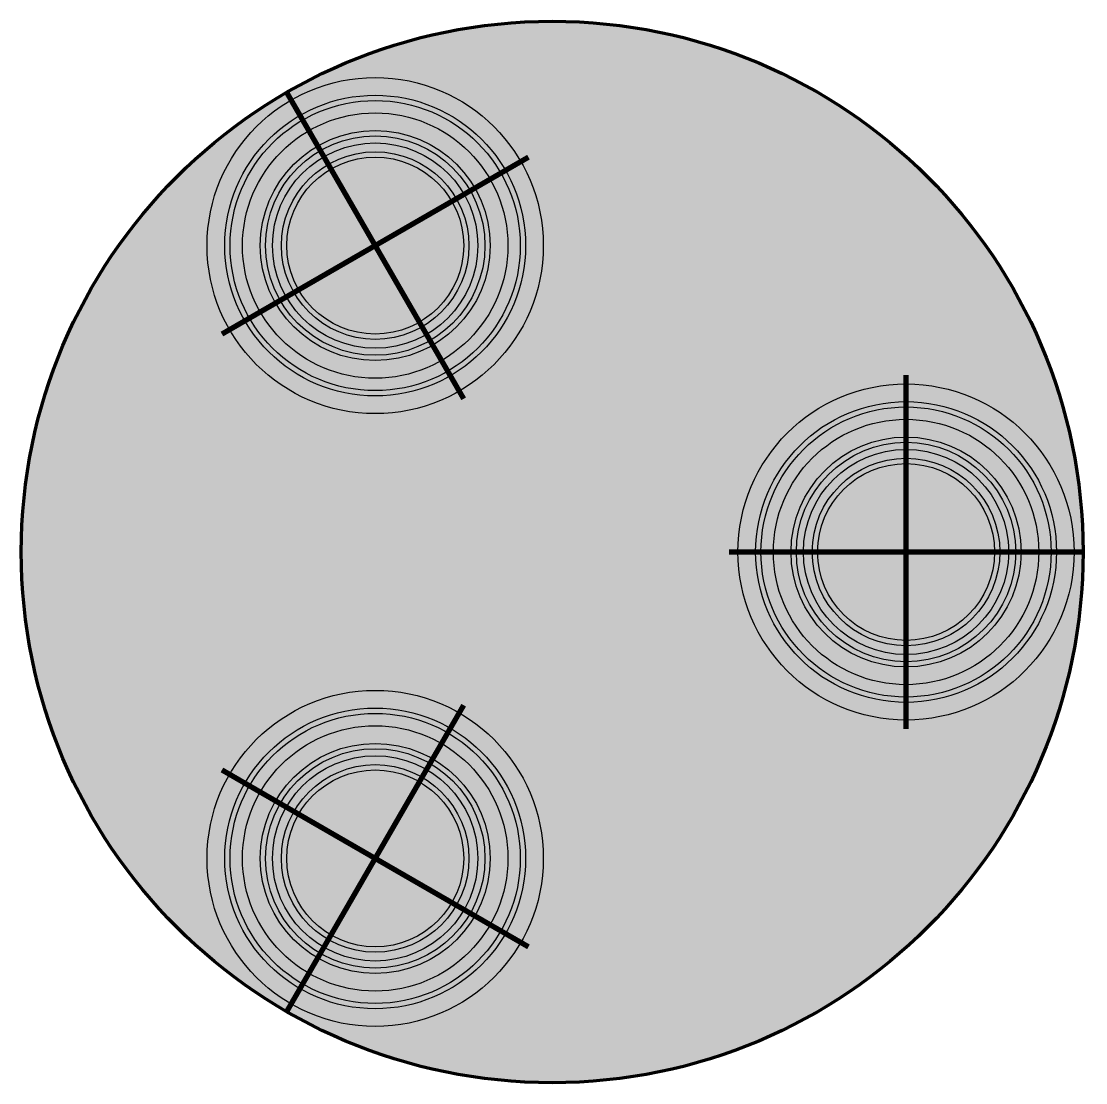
# Model space of a CAD drawing. Header units: millimetres. Extents: x 1408 to 8712, y 657 to 4836.
# Drawn here: x 2594.6 to 2895.3, y 656.7 to 956.7 of the extents above; entities that cross this region are included whole.
import ezdxf

# ---------------------------------------------------------------- set-up
doc = ezdxf.new("R2010")
doc.units = ezdxf.units.MM

msp = doc.modelspace()

# ---------------------------------------------------------------- hatches: boundary and pattern name
at = {"lineweight": 140, "true_color": 0xffffff}
h = msp.add_hatch(color=7, dxfattribs=at)
h.dxf.hatch_style = 1
h.paths.add_polyline_path([(2594.58, 806.71, 1), (2894.58, 806.71, 1)])
at = {"true_color": 0x000000}
h = msp.add_hatch(color=18, dxfattribs=at)
h.dxf.hatch_style = 1
h.paths.add_polyline_path([(2735.72, 917.06), (2734.42, 916.31, -0.03929), (2737.53, 909.8), (2738.93, 910.33, 0.03929)])
h.paths.add_polyline_path([(2728.17, 926.9), (2727.11, 925.84, -0.03929), (2731.8, 920.35), (2733.01, 921.23, 0.03929)])
h.paths.add_polyline_path([(2718.33, 934.45), (2717.58, 933.15, -0.03929), (2723.53, 929.06), (2724.48, 930.23, 0.03929)])
h.paths.add_polyline_path([(2706.88, 939.19), (2706.49, 937.74, -0.03929), (2713.29, 935.34), (2713.9, 936.71, 0.03929)])
h.paths.add_polyline_path([(2694.58, 940.81), (2694.58, 939.31, -0.03929), (2701.78, 938.75), (2702.01, 940.23, 0.03929)])
h.paths.add_polyline_path([(2689.62, 940.55, 0.03929), (2682.29, 939.19), (2682.68, 937.74, -0.03929), (2689.78, 939.06)])
h.paths.add_polyline_path([(2677.56, 937.66, 0.03929), (2670.83, 934.45), (2671.58, 933.15, -0.03929), (2678.1, 936.26)])
h.paths.add_polyline_path([(2666.66, 931.74, 0.03929), (2661, 926.9), (2662.06, 925.84, -0.03929), (2667.55, 930.53)])
h.paths.add_polyline_path([(2658.84, 922.26), (2657.67, 923.2, 0.03929), (2653.45, 917.06), (2654.75, 916.31, -0.03929)])
h.paths.add_polyline_path([(2652.56, 912.02), (2651.19, 912.63, 0.03929), (2648.7, 905.61), (2650.15, 905.22, -0.03929)])
h.paths.add_polyline_path([(2649.15, 900.51), (2647.67, 900.74, 0.03929), (2647.08, 893.31), (2648.58, 893.31, -0.03929)])
h.paths.add_polyline_path([(2648.84, 888.5), (2647.34, 888.35, 0.03929), (2648.7, 881.02), (2650.15, 881.41, -0.03929)])
h.paths.add_polyline_path([(2651.64, 876.83), (2650.24, 876.29, 0.03929), (2653.45, 869.56), (2654.75, 870.31, -0.03929)])
h.paths.add_polyline_path([(2657.37, 866.27), (2656.16, 865.39, 0.03929), (2661, 859.72), (2662.06, 860.79, -0.03929)])
h.paths.add_polyline_path([(2665.64, 857.56), (2664.69, 856.4, 0.03929), (2670.83, 852.18), (2671.58, 853.48, -0.03929)])
h.paths.add_polyline_path([(2675.87, 851.29), (2675.26, 849.92, 0.03929), (2682.29, 847.43), (2682.68, 848.88, -0.03929)])
h.paths.add_polyline_path([(2687.39, 847.88), (2687.15, 846.4, 0.03929), (2694.58, 845.81), (2694.58, 847.31, -0.03929)])
h.paths.add_polyline_path([(2699.39, 847.56), (2699.55, 846.07, 0.03929), (2706.88, 847.43), (2706.49, 848.88, -0.03929)])
h.paths.add_polyline_path([(2717.58, 853.48, -0.03929), (2711.07, 850.37), (2711.61, 848.97, 0.03929), (2718.33, 852.18)])
h.paths.add_polyline_path([(2728.17, 859.72), (2727.11, 860.79, -0.03929), (2721.62, 856.1), (2722.5, 854.88, 0.03929)])
h.paths.add_polyline_path([(2735.72, 869.56), (2734.42, 870.31, -0.03929), (2730.33, 864.36), (2731.5, 863.42, 0.03929)])
h.paths.add_polyline_path([(2740.47, 881.02), (2739.02, 881.41, -0.03929), (2736.61, 874.6), (2737.98, 873.99, 0.03929)])
h.paths.add_polyline_path([(2742.08, 893.31), (2740.58, 893.31, -0.03929), (2740.02, 886.12), (2741.5, 885.88, 0.03929)])
h.paths.add_polyline_path([(2740.47, 905.61), (2739.02, 905.22, -0.03929), (2740.33, 898.12), (2741.82, 898.28, 0.03929)])
h.paths.add_polyline_path([(2730.81, 903.02), (2729.36, 902.63, -0.03929), (2730.39, 897.08), (2731.88, 897.23, 0.03929)])
h.paths.add_polyline_path([(2732.08, 893.31), (2730.58, 893.31, -0.03929), (2730.14, 887.68), (2731.62, 887.45, 0.03929)])
h.paths.add_polyline_path([(2730.81, 883.61), (2729.36, 883.99, -0.03929), (2727.47, 878.67), (2728.84, 878.06, 0.03929)])
h.paths.add_polyline_path([(2727.06, 874.56), (2725.76, 875.31, -0.03929), (2722.56, 870.66), (2723.73, 869.71, 0.03929)])
h.paths.add_polyline_path([(2721.1, 866.8), (2720.04, 867.86, -0.03929), (2715.74, 864.19), (2716.63, 862.97, 0.03929)])
h.paths.add_polyline_path([(2712.58, 862.14, -0.03929), (2707.49, 859.7), (2708.02, 858.3, 0.03929), (2713.33, 860.84)])
h.paths.add_polyline_path([(2703.9, 858.54, -0.03929), (2698.35, 857.51), (2698.5, 856.02, 0.03929), (2704.29, 857.09)])
h.paths.add_polyline_path([(2688.95, 857.76), (2688.72, 856.27, 0.03929), (2694.58, 855.81), (2694.58, 857.31, -0.03929)])
h.paths.add_polyline_path([(2679.94, 860.42), (2679.33, 859.05, 0.03929), (2684.88, 857.09), (2685.27, 858.54, -0.03929)])
h.paths.add_polyline_path([(2671.93, 865.33), (2670.98, 864.17, 0.03929), (2675.83, 860.84), (2676.58, 862.14, -0.03929)])
h.paths.add_polyline_path([(2665.46, 872.15), (2664.25, 871.27, 0.03929), (2668.07, 866.8), (2669.13, 867.86, -0.03929)])
h.paths.add_polyline_path([(2660.98, 880.41), (2659.58, 879.87, 0.03929), (2662.11, 874.56), (2663.41, 875.31, -0.03929)])
h.paths.add_polyline_path([(2658.78, 889.55), (2657.29, 889.39, 0.03929), (2658.36, 883.61), (2659.81, 883.99, -0.03929)])
h.paths.add_polyline_path([(2659.03, 898.94), (2657.55, 899.18, 0.03929), (2657.08, 893.31), (2658.58, 893.31, -0.03929)])
h.paths.add_polyline_path([(2661.7, 907.95), (2660.33, 908.56, 0.03929), (2658.36, 903.02), (2659.81, 902.63, -0.03929)])
h.paths.add_polyline_path([(2666.61, 915.97), (2665.44, 916.91, 0.03929), (2662.11, 912.06), (2663.41, 911.31, -0.03929)])
h.paths.add_polyline_path([(2672.54, 923.65, 0.03929), (2668.07, 919.83), (2669.13, 918.77, -0.03929), (2673.42, 922.44)])
h.paths.add_polyline_path([(2681.15, 928.32, 0.03929), (2675.83, 925.79), (2676.58, 924.49, -0.03929), (2681.68, 926.92)])
h.paths.add_polyline_path([(2684.88, 929.53), (2685.27, 928.09, -0.03929), (2690.82, 929.11), (2690.66, 930.61, 0.03929)])
h.paths.add_polyline_path([(2694.58, 930.81), (2694.58, 929.31, -0.03929), (2700.22, 928.87), (2700.45, 930.35, 0.03929)])
h.paths.add_polyline_path([(2704.29, 929.53), (2703.9, 928.09, -0.03929), (2709.23, 926.2), (2709.84, 927.57, 0.03929)])
h.paths.add_polyline_path([(2713.33, 925.79), (2712.58, 924.49, -0.03929), (2717.24, 921.29), (2718.18, 922.46, 0.03929)])
h.paths.add_polyline_path([(2721.1, 919.83), (2720.04, 918.77, -0.03929), (2723.71, 914.47), (2724.92, 915.35, 0.03929)])
h.paths.add_polyline_path([(2727.06, 912.06), (2725.76, 911.31, -0.03929), (2728.19, 906.21), (2729.59, 906.75, 0.03929)])
h.paths.add_polyline_path([(2719.7, 907.81), (2718.4, 907.06, -0.03929), (2720.26, 903.17), (2721.66, 903.7, 0.03929)])
h.paths.add_polyline_path([(2715.09, 913.82), (2714.03, 912.76, -0.03929), (2716.83, 909.48), (2718.05, 910.36, 0.03929)])
h.paths.add_polyline_path([(2709.08, 918.43), (2708.33, 917.13, -0.03929), (2711.89, 914.68), (2712.83, 915.85, 0.03929)])
h.paths.add_polyline_path([(2702.09, 921.32), (2701.7, 919.88, -0.03929), (2705.77, 918.43), (2706.38, 919.81, 0.03929)])
h.paths.add_polyline_path([(2699.12, 921.96, 0.03929), (2694.58, 922.31), (2694.58, 920.81, -0.03929), (2698.89, 920.47)])
h.paths.add_polyline_path([(2691.55, 922.15, 0.03929), (2687.08, 921.32), (2687.47, 919.88, -0.03929), (2691.71, 920.66)])
h.paths.add_polyline_path([(2684.19, 920.39, 0.03929), (2680.08, 918.43), (2680.83, 917.13, -0.03929), (2684.73, 918.99)])
h.paths.add_polyline_path([(2677.54, 916.77, 0.03929), (2674.08, 913.82), (2675.14, 912.76, -0.03929), (2678.42, 915.56)])
h.paths.add_polyline_path([(2673.21, 910.62), (2672.05, 911.56, 0.03929), (2669.47, 907.81), (2670.77, 907.06, -0.03929)])
h.paths.add_polyline_path([(2669.46, 904.5), (2668.09, 905.11, 0.03929), (2666.57, 900.82), (2668.02, 900.43, -0.03929)])
h.paths.add_polyline_path([(2667.42, 897.61), (2665.94, 897.85, 0.03929), (2665.58, 893.31), (2667.08, 893.31, -0.03929)])
h.paths.add_polyline_path([(2667.23, 890.44), (2665.74, 890.28, 0.03929), (2666.57, 885.81), (2668.02, 886.19, -0.03929)])
h.paths.add_polyline_path([(2668.91, 883.46), (2667.51, 882.92, 0.03929), (2669.47, 878.81), (2670.77, 879.56, -0.03929)])
h.paths.add_polyline_path([(2672.34, 877.15), (2671.12, 876.27, 0.03929), (2674.08, 872.81), (2675.14, 873.87, -0.03929)])
h.paths.add_polyline_path([(2677.28, 871.94), (2676.33, 870.77, 0.03929), (2680.08, 868.2), (2680.83, 869.5, -0.03929)])
h.paths.add_polyline_path([(2683.4, 868.19), (2682.79, 866.82, 0.03929), (2687.08, 865.3), (2687.47, 866.75, -0.03929)])
h.paths.add_polyline_path([(2690.28, 866.15), (2690.05, 864.67, 0.03929), (2694.58, 864.31), (2694.58, 865.81, -0.03929)])
h.paths.add_polyline_path([(2697.46, 865.96), (2697.62, 864.47, 0.03929), (2702.09, 865.3), (2701.7, 866.75, -0.03929)])
h.paths.add_polyline_path([(2708.33, 869.5, -0.03929), (2704.44, 867.64), (2704.98, 866.24, 0.03929), (2709.08, 868.2)])
h.paths.add_polyline_path([(2714.03, 873.87, -0.03929), (2710.75, 871.06), (2711.63, 869.85, 0.03929), (2715.09, 872.81)])
h.paths.add_polyline_path([(2719.7, 878.81), (2718.4, 879.56, -0.03929), (2715.96, 876.01), (2717.12, 875.06, 0.03929)])
h.paths.add_polyline_path([(2722.6, 885.81), (2721.15, 886.19, -0.03929), (2719.71, 882.13), (2721.08, 881.52, 0.03929)])
h.paths.add_polyline_path([(2723.58, 893.31), (2722.08, 893.31, -0.03929), (2721.75, 889.01), (2723.23, 888.78, 0.03929)])
h.paths.add_polyline_path([(2722.6, 900.82), (2721.15, 900.43, -0.03929), (2721.93, 896.19), (2723.43, 896.34, 0.03929)])
at = {"lineweight": 140, "true_color": 0x000000}
h = msp.add_hatch(color=18, dxfattribs=at)
h.dxf.hatch_style = 1
h.paths.add_polyline_path([(2652.08, 893.31, 1), (2737.08, 893.31, 1)])
h.paths.add_polyline_path([(2735.58, 893.31, -1), (2653.58, 893.31, -1)], flags=16)
h.paths.add_polyline_path([(2732.08, 893.31, -1), (2657.08, 893.31, -1)], flags=0)
h.paths.add_polyline_path([(2727.08, 893.31, -1), (2662.08, 893.31, -1)], flags=0)
h.paths.add_polyline_path([(2725.58, 893.31, -1), (2663.58, 893.31, -1)], flags=0)
h.paths.add_polyline_path([(2723.58, 893.31, -1), (2665.58, 893.31, -1)], flags=0)
h.paths.add_polyline_path([(2721.08, 893.31, -1), (2668.08, 893.31, -1)], flags=0)
h.paths.add_polyline_path([(2719.58, 893.31, -1), (2669.58, 893.31, -1)], flags=0)
h = msp.add_hatch(color=18, dxfattribs=at)
h.dxf.hatch_style = 1
h.paths.add_polyline_path([(2727.08, 893.31, 1), (2662.08, 893.31, 1)])
h.paths.add_polyline_path([(2725.58, 893.31, 1), (2663.58, 893.31, 1)], flags=16)
h.paths.add_polyline_path([(2665.58, 893.31, -1), (2723.58, 893.31, -1)], flags=0)
h.paths.add_polyline_path([(2668.08, 893.31, -1), (2721.08, 893.31, -1)], flags=0)
h.paths.add_polyline_path([(2669.58, 893.31, -1), (2719.58, 893.31, -1)], flags=0)
h = msp.add_hatch(color=18, dxfattribs=at)
h.dxf.hatch_style = 1
h.paths.add_polyline_path([(2721.08, 893.31, 1), (2668.08, 893.31, 1)])
h.paths.add_polyline_path([(2669.58, 893.31, -1), (2719.58, 893.31, -1)], flags=16)
at = {"true_color": 0x000000}
h = msp.add_hatch(color=18, dxfattribs=at)
h.dxf.hatch_style = 1
h.paths.add_polyline_path([(2892.08, 806.71), (2890.58, 806.71, -0.03929), (2890.02, 799.51), (2891.5, 799.28, 0.03929)])
h.paths.add_polyline_path([(2890.47, 819), (2889.02, 818.62, -0.03929), (2890.33, 811.52), (2891.82, 811.67, 0.03929)])
h.paths.add_polyline_path([(2885.72, 830.46), (2884.42, 829.71, -0.03929), (2887.53, 823.19), (2888.93, 823.73, 0.03929)])
h.paths.add_polyline_path([(2878.17, 840.3), (2877.11, 839.24, -0.03929), (2881.8, 833.75), (2883.01, 834.63, 0.03929)])
h.paths.add_polyline_path([(2868.33, 847.85), (2867.58, 846.55, -0.03929), (2873.53, 842.46), (2874.48, 843.62, 0.03929)])
h.paths.add_polyline_path([(2863.9, 850.1, 0.03929), (2856.88, 852.59), (2856.49, 851.14, -0.03929), (2863.29, 848.73)])
h.paths.add_polyline_path([(2852.01, 853.62, 0.03929), (2844.58, 854.21), (2844.58, 852.71, -0.03929), (2851.78, 852.14)])
h.paths.add_polyline_path([(2839.62, 853.95, 0.03929), (2832.29, 852.59), (2832.68, 851.14, -0.03929), (2839.78, 852.46)])
h.paths.add_polyline_path([(2828.1, 849.65), (2827.56, 851.05, 0.03929), (2820.83, 847.85), (2821.58, 846.55, -0.03929)])
h.paths.add_polyline_path([(2817.55, 843.92), (2816.66, 845.14, 0.03929), (2811, 840.3), (2812.06, 839.24, -0.03929)])
h.paths.add_polyline_path([(2808.84, 835.66), (2807.67, 836.6, 0.03929), (2803.45, 830.46), (2804.75, 829.71, -0.03929)])
h.paths.add_polyline_path([(2802.56, 825.42), (2801.19, 826.03, 0.03929), (2798.7, 819), (2800.15, 818.62, -0.03929)])
h.paths.add_polyline_path([(2799.15, 813.91), (2797.67, 814.14, 0.03929), (2797.08, 806.71), (2798.58, 806.71, -0.03929)])
h.paths.add_polyline_path([(2798.84, 801.9), (2797.34, 801.74, 0.03929), (2798.7, 794.42), (2800.15, 794.8, -0.03929)])
h.paths.add_polyline_path([(2801.64, 790.22), (2800.24, 789.69, 0.03929), (2803.45, 782.96), (2804.75, 783.71, -0.03929)])
h.paths.add_polyline_path([(2807.37, 779.67), (2806.16, 778.79, 0.03929), (2811, 773.12), (2812.06, 774.18, -0.03929)])
h.paths.add_polyline_path([(2815.64, 770.96), (2814.69, 769.8, 0.03929), (2820.83, 765.57), (2821.58, 766.87, -0.03929)])
h.paths.add_polyline_path([(2825.87, 764.69), (2825.26, 763.32, 0.03929), (2832.29, 760.83), (2832.68, 762.28, -0.03929)])
h.paths.add_polyline_path([(2844.58, 760.71, -0.03929), (2837.39, 761.28), (2837.15, 759.79, 0.03929), (2844.58, 759.21)])
h.paths.add_polyline_path([(2856.88, 760.83), (2856.49, 762.28, -0.03929), (2849.39, 760.96), (2849.55, 759.47, 0.03929)])
h.paths.add_polyline_path([(2868.33, 765.57), (2867.58, 766.87, -0.03929), (2861.07, 763.76), (2861.61, 762.36, 0.03929)])
h.paths.add_polyline_path([(2878.17, 773.12), (2877.11, 774.18, -0.03929), (2871.62, 769.49), (2872.5, 768.28, 0.03929)])
h.paths.add_polyline_path([(2885.72, 782.96), (2884.42, 783.71, -0.03929), (2880.33, 777.76), (2881.5, 776.82, 0.03929)])
h.paths.add_polyline_path([(2890.47, 794.42), (2889.02, 794.8, -0.03929), (2886.61, 788), (2887.98, 787.39, 0.03929)])
h.paths.add_polyline_path([(2880.81, 797), (2879.36, 797.39, -0.03929), (2877.47, 792.07), (2878.84, 791.46, 0.03929)])
h.paths.add_polyline_path([(2877.06, 787.96), (2875.76, 788.71, -0.03929), (2872.56, 784.05), (2873.73, 783.11, 0.03929)])
h.paths.add_polyline_path([(2871.1, 780.19), (2870.04, 781.25, -0.03929), (2865.74, 777.59), (2866.63, 776.37, 0.03929)])
h.paths.add_polyline_path([(2863.33, 774.23), (2862.58, 775.53, -0.03929), (2857.49, 773.1), (2858.02, 771.7, 0.03929)])
h.paths.add_polyline_path([(2854.29, 770.49), (2853.9, 771.94, -0.03929), (2848.35, 770.91), (2848.5, 769.42, 0.03929)])
h.paths.add_polyline_path([(2844.58, 770.71, -0.03929), (2838.95, 771.15), (2838.72, 769.67, 0.03929), (2844.58, 769.21)])
h.paths.add_polyline_path([(2835.27, 771.94, -0.03929), (2829.94, 773.82), (2829.33, 772.45, 0.03929), (2834.88, 770.49)])
h.paths.add_polyline_path([(2821.93, 778.73), (2820.98, 777.57, 0.03929), (2825.83, 774.23), (2826.58, 775.53, -0.03929)])
h.paths.add_polyline_path([(2815.46, 785.55), (2814.25, 784.67, 0.03929), (2818.07, 780.19), (2819.13, 781.25, -0.03929)])
h.paths.add_polyline_path([(2810.98, 793.81), (2809.58, 793.27, 0.03929), (2812.11, 787.96), (2813.41, 788.71, -0.03929)])
h.paths.add_polyline_path([(2808.78, 802.95), (2807.29, 802.79, 0.03929), (2808.36, 797), (2809.81, 797.39, -0.03929)])
h.paths.add_polyline_path([(2809.03, 812.34), (2807.55, 812.58, 0.03929), (2807.08, 806.71), (2808.58, 806.71, -0.03929)])
h.paths.add_polyline_path([(2811.7, 821.35), (2810.33, 821.96, 0.03929), (2808.36, 816.42), (2809.81, 816.03, -0.03929)])
h.paths.add_polyline_path([(2816.61, 829.37), (2815.44, 830.31, 0.03929), (2812.11, 825.46), (2813.41, 824.71, -0.03929)])
h.paths.add_polyline_path([(2823.42, 835.83), (2822.54, 837.05, 0.03929), (2818.07, 833.23), (2819.13, 832.17, -0.03929)])
h.paths.add_polyline_path([(2831.68, 840.32), (2831.15, 841.72, 0.03929), (2825.83, 839.19), (2826.58, 837.89, -0.03929)])
h.paths.add_polyline_path([(2840.66, 844, 0.03929), (2834.88, 842.93), (2835.27, 841.48, -0.03929), (2840.82, 842.51)])
h.paths.add_polyline_path([(2850.45, 843.75, 0.03929), (2844.58, 844.21), (2844.58, 842.71, -0.03929), (2850.22, 842.27)])
h.paths.add_polyline_path([(2854.29, 842.93), (2853.9, 841.48, -0.03929), (2859.23, 839.6), (2859.84, 840.97, 0.03929)])
h.paths.add_polyline_path([(2863.33, 839.19), (2862.58, 837.89, -0.03929), (2867.24, 834.69), (2868.18, 835.85, 0.03929)])
h.paths.add_polyline_path([(2871.1, 833.23), (2870.04, 832.17, -0.03929), (2873.71, 827.87), (2874.92, 828.75, 0.03929)])
h.paths.add_polyline_path([(2877.06, 825.46), (2875.76, 824.71, -0.03929), (2878.19, 819.61), (2879.59, 820.15, 0.03929)])
h.paths.add_polyline_path([(2880.81, 816.42), (2879.36, 816.03, -0.03929), (2880.39, 810.47), (2881.88, 810.63, 0.03929)])
h.paths.add_polyline_path([(2882.08, 806.71), (2880.58, 806.71, -0.03929), (2880.14, 801.08), (2881.62, 800.84, 0.03929)])
h.paths.add_polyline_path([(2873.58, 806.71), (2872.08, 806.71, -0.03929), (2871.75, 802.41), (2873.23, 802.17, 0.03929)])
h.paths.add_polyline_path([(2872.6, 814.22), (2871.15, 813.83, -0.03929), (2871.93, 809.58), (2873.43, 809.74, 0.03929)])
h.paths.add_polyline_path([(2869.7, 821.21), (2868.4, 820.46, -0.03929), (2870.26, 816.56), (2871.66, 817.1, 0.03929)])
h.paths.add_polyline_path([(2865.09, 827.22), (2864.03, 826.16, -0.03929), (2866.83, 822.87), (2868.05, 823.76, 0.03929)])
h.paths.add_polyline_path([(2862.83, 829.25, 0.03929), (2859.08, 831.82), (2858.33, 830.53, -0.03929), (2861.89, 828.08)])
h.paths.add_polyline_path([(2856.38, 833.2, 0.03929), (2852.09, 834.72), (2851.7, 833.27, -0.03929), (2855.77, 831.83)])
h.paths.add_polyline_path([(2849.12, 835.35, 0.03929), (2844.58, 835.71), (2844.58, 834.21, -0.03929), (2848.89, 833.87)])
h.paths.add_polyline_path([(2841.55, 835.55, 0.03929), (2837.08, 834.72), (2837.47, 833.27, -0.03929), (2841.71, 834.06)])
h.paths.add_polyline_path([(2834.73, 832.38), (2834.19, 833.78, 0.03929), (2830.08, 831.82), (2830.83, 830.53, -0.03929)])
h.paths.add_polyline_path([(2828.42, 828.96), (2827.54, 830.17, 0.03929), (2824.08, 827.22), (2825.14, 826.16, -0.03929)])
h.paths.add_polyline_path([(2823.21, 824.02), (2822.05, 824.96, 0.03929), (2819.47, 821.21), (2820.77, 820.46, -0.03929)])
h.paths.add_polyline_path([(2819.46, 817.89), (2818.09, 818.51, 0.03929), (2816.57, 814.22), (2818.02, 813.83, -0.03929)])
h.paths.add_polyline_path([(2817.42, 811.01), (2815.94, 811.25, 0.03929), (2815.58, 806.71), (2817.08, 806.71, -0.03929)])
h.paths.add_polyline_path([(2817.23, 803.84), (2815.74, 803.68, 0.03929), (2816.57, 799.2), (2818.02, 799.59, -0.03929)])
h.paths.add_polyline_path([(2818.91, 796.85), (2817.51, 796.32, 0.03929), (2819.47, 792.21), (2820.77, 792.96, -0.03929)])
h.paths.add_polyline_path([(2822.34, 790.55), (2821.12, 789.66, 0.03929), (2824.08, 786.2), (2825.14, 787.26, -0.03929)])
h.paths.add_polyline_path([(2827.28, 785.34), (2826.33, 784.17, 0.03929), (2830.08, 781.59), (2830.83, 782.89, -0.03929)])
h.paths.add_polyline_path([(2833.4, 781.59), (2832.79, 780.22, 0.03929), (2837.08, 778.7), (2837.47, 780.15, -0.03929)])
h.paths.add_polyline_path([(2844.58, 779.21, -0.03929), (2840.28, 779.55), (2840.05, 778.07, 0.03929), (2844.58, 777.71)])
h.paths.add_polyline_path([(2851.7, 780.15, -0.03929), (2847.46, 779.36), (2847.62, 777.87, 0.03929), (2852.09, 778.7)])
h.paths.add_polyline_path([(2859.08, 781.59), (2858.33, 782.89, -0.03929), (2854.44, 781.04), (2854.98, 779.64, 0.03929)])
h.paths.add_polyline_path([(2865.09, 786.2), (2864.03, 787.26, -0.03929), (2860.75, 784.46), (2861.63, 783.25, 0.03929)])
h.paths.add_polyline_path([(2869.7, 792.21), (2868.4, 792.96, -0.03929), (2865.96, 789.4), (2867.12, 788.46, 0.03929)])
h.paths.add_polyline_path([(2872.6, 799.2), (2871.15, 799.59, -0.03929), (2869.71, 795.52), (2871.08, 794.91, 0.03929)])
at = {"lineweight": 140, "true_color": 0x000000}
h = msp.add_hatch(color=18, dxfattribs=at)
h.dxf.hatch_style = 1
h.paths.add_polyline_path([(2802.08, 806.71, 1), (2887.08, 806.71, 1)])
h.paths.add_polyline_path([(2885.58, 806.71, -1), (2803.58, 806.71, -1)], flags=16)
h.paths.add_polyline_path([(2882.08, 806.71, -1), (2807.08, 806.71, -1)], flags=0)
h.paths.add_polyline_path([(2877.08, 806.71, -1), (2812.08, 806.71, -1)], flags=0)
h.paths.add_polyline_path([(2875.58, 806.71, -1), (2813.58, 806.71, -1)], flags=0)
h.paths.add_polyline_path([(2873.58, 806.71, -1), (2815.58, 806.71, -1)], flags=0)
h.paths.add_polyline_path([(2871.08, 806.71, -1), (2818.08, 806.71, -1)], flags=0)
h.paths.add_polyline_path([(2869.58, 806.71, -1), (2819.58, 806.71, -1)], flags=0)
h = msp.add_hatch(color=18, dxfattribs=at)
h.dxf.hatch_style = 1
h.paths.add_polyline_path([(2812.08, 806.71, 1), (2877.08, 806.71, 1)])
h.paths.add_polyline_path([(2875.58, 806.71, 1), (2813.58, 806.71, 1)], flags=16)
h.paths.add_polyline_path([(2873.58, 806.71, -1), (2815.58, 806.71, -1)], flags=0)
h.paths.add_polyline_path([(2871.08, 806.71, -1), (2818.08, 806.71, -1)], flags=0)
h.paths.add_polyline_path([(2869.58, 806.71, -1), (2819.58, 806.71, -1)], flags=0)
h = msp.add_hatch(color=18, dxfattribs=at)
h.dxf.hatch_style = 1
h.paths.add_polyline_path([(2871.08, 806.71, 1), (2818.08, 806.71, 1)])
h.paths.add_polyline_path([(2869.58, 806.71, -1), (2819.58, 806.71, -1)], flags=16)
at = {"true_color": 0x000000}
h = msp.add_hatch(color=18, dxfattribs=at)
h.dxf.hatch_style = 1
h.paths.add_polyline_path([(2718.33, 761.24), (2717.58, 759.94, -0.03929), (2723.53, 755.86), (2724.48, 757.02, 0.03929)])
h.paths.add_polyline_path([(2706.88, 765.99), (2706.49, 764.54, -0.03929), (2713.29, 762.13), (2713.9, 763.5, 0.03929)])
h.paths.add_polyline_path([(2694.58, 767.61), (2694.58, 766.11, -0.03929), (2701.78, 765.54), (2702.01, 767.02, 0.03929)])
h.paths.add_polyline_path([(2682.29, 765.99), (2682.68, 764.54, -0.03929), (2689.78, 765.86), (2689.62, 767.35, 0.03929)])
h.paths.add_polyline_path([(2670.83, 761.24), (2671.58, 759.94, -0.03929), (2678.1, 763.05), (2677.56, 764.45, 0.03929)])
h.paths.add_polyline_path([(2666.66, 758.54, 0.03929), (2661, 753.69), (2662.06, 752.63, -0.03929), (2667.55, 757.32)])
h.paths.add_polyline_path([(2657.67, 750, 0.03929), (2653.45, 743.86), (2654.75, 743.11, -0.03929), (2658.84, 749.06)])
h.paths.add_polyline_path([(2651.19, 739.43, 0.03929), (2648.7, 732.4), (2650.15, 732.01, -0.03929), (2652.56, 738.82)])
h.paths.add_polyline_path([(2649.15, 727.3), (2647.67, 727.54, 0.03929), (2647.08, 720.11), (2648.58, 720.11, -0.03929)])
h.paths.add_polyline_path([(2648.84, 715.3), (2647.34, 715.14, 0.03929), (2648.7, 707.81), (2650.15, 708.2, -0.03929)])
h.paths.add_polyline_path([(2651.64, 703.62), (2650.24, 703.08, 0.03929), (2653.45, 696.36), (2654.75, 697.11, -0.03929)])
h.paths.add_polyline_path([(2657.37, 693.07), (2656.16, 692.19, 0.03929), (2661, 686.52), (2662.06, 687.58, -0.03929)])
h.paths.add_polyline_path([(2665.64, 684.36), (2664.69, 683.19, 0.03929), (2670.83, 678.97), (2671.58, 680.27, -0.03929)])
h.paths.add_polyline_path([(2675.87, 678.08), (2675.26, 676.71, 0.03929), (2682.29, 674.23), (2682.68, 675.67, -0.03929)])
h.paths.add_polyline_path([(2687.39, 674.67), (2687.15, 673.19, 0.03929), (2694.58, 672.61), (2694.58, 674.11, -0.03929)])
h.paths.add_polyline_path([(2699.39, 674.36), (2699.55, 672.87, 0.03929), (2706.88, 674.23), (2706.49, 675.67, -0.03929)])
h.paths.add_polyline_path([(2711.07, 677.16), (2711.61, 675.76, 0.03929), (2718.33, 678.97), (2717.58, 680.27, -0.03929)])
h.paths.add_polyline_path([(2721.62, 682.89), (2722.5, 681.68, 0.03929), (2728.17, 686.52), (2727.11, 687.58, -0.03929)])
h.paths.add_polyline_path([(2734.42, 697.11, -0.03929), (2730.33, 691.16), (2731.5, 690.21, 0.03929), (2735.72, 696.36)])
h.paths.add_polyline_path([(2740.47, 707.81), (2739.02, 708.2, -0.03929), (2736.61, 701.4), (2737.98, 700.79, 0.03929)])
h.paths.add_polyline_path([(2742.08, 720.11), (2740.58, 720.11, -0.03929), (2740.02, 712.91), (2741.5, 712.68, 0.03929)])
h.paths.add_polyline_path([(2740.47, 732.4), (2739.02, 732.01, -0.03929), (2740.33, 724.92), (2741.82, 725.07, 0.03929)])
h.paths.add_polyline_path([(2735.72, 743.86), (2734.42, 743.11, -0.03929), (2737.53, 736.59), (2738.93, 737.13, 0.03929)])
h.paths.add_polyline_path([(2728.17, 753.69), (2727.11, 752.63, -0.03929), (2731.8, 747.15), (2733.01, 748.03, 0.03929)])
h.paths.add_polyline_path([(2721.1, 746.62), (2720.04, 745.56, -0.03929), (2723.71, 741.27), (2724.92, 742.15, 0.03929)])
h.paths.add_polyline_path([(2727.06, 738.86), (2725.76, 738.11, -0.03929), (2728.19, 733.01), (2729.59, 733.55, 0.03929)])
h.paths.add_polyline_path([(2730.81, 729.81), (2729.36, 729.42, -0.03929), (2730.39, 723.87), (2731.88, 724.03, 0.03929)])
h.paths.add_polyline_path([(2732.08, 720.11), (2730.58, 720.11, -0.03929), (2730.14, 714.48), (2731.62, 714.24, 0.03929)])
h.paths.add_polyline_path([(2730.81, 710.4), (2729.36, 710.79, -0.03929), (2727.47, 705.46), (2728.84, 704.85, 0.03929)])
h.paths.add_polyline_path([(2725.76, 702.11, -0.03929), (2722.56, 697.45), (2723.73, 696.51, 0.03929), (2727.06, 701.36)])
h.paths.add_polyline_path([(2720.04, 694.65, -0.03929), (2715.74, 690.98), (2716.63, 689.77, 0.03929), (2721.1, 693.59)])
h.paths.add_polyline_path([(2707.49, 686.5), (2708.02, 685.1, 0.03929), (2713.33, 687.63), (2712.58, 688.93, -0.03929)])
h.paths.add_polyline_path([(2698.35, 684.3), (2698.5, 682.81, 0.03929), (2704.29, 683.88), (2703.9, 685.33, -0.03929)])
h.paths.add_polyline_path([(2688.95, 684.55), (2688.72, 683.07, 0.03929), (2694.58, 682.61), (2694.58, 684.11, -0.03929)])
h.paths.add_polyline_path([(2679.94, 687.22), (2679.33, 685.85, 0.03929), (2684.88, 683.88), (2685.27, 685.33, -0.03929)])
h.paths.add_polyline_path([(2671.93, 692.13), (2670.98, 690.96, 0.03929), (2675.83, 687.63), (2676.58, 688.93, -0.03929)])
h.paths.add_polyline_path([(2665.46, 698.95), (2664.25, 698.07, 0.03929), (2668.07, 693.59), (2669.13, 694.65, -0.03929)])
h.paths.add_polyline_path([(2660.98, 707.21), (2659.58, 706.67, 0.03929), (2662.11, 701.36), (2663.41, 702.11, -0.03929)])
h.paths.add_polyline_path([(2658.78, 716.34), (2657.29, 716.19, 0.03929), (2658.36, 710.4), (2659.81, 710.79, -0.03929)])
h.paths.add_polyline_path([(2659.03, 725.74), (2657.55, 725.97, 0.03929), (2657.08, 720.11), (2658.58, 720.11, -0.03929)])
h.paths.add_polyline_path([(2660.33, 735.36, 0.03929), (2658.36, 729.81), (2659.81, 729.42, -0.03929), (2661.7, 734.75)])
h.paths.add_polyline_path([(2665.44, 743.71, 0.03929), (2662.11, 738.86), (2663.41, 738.11, -0.03929), (2666.61, 742.76)])
h.paths.add_polyline_path([(2668.07, 746.62), (2669.13, 745.56, -0.03929), (2673.42, 749.23), (2672.54, 750.45, 0.03929)])
h.paths.add_polyline_path([(2675.83, 752.58), (2676.58, 751.28, -0.03929), (2681.68, 753.72), (2681.15, 755.12, 0.03929)])
h.paths.add_polyline_path([(2684.88, 756.33), (2685.27, 754.88, -0.03929), (2690.82, 755.91), (2690.66, 757.4, 0.03929)])
h.paths.add_polyline_path([(2694.58, 757.61), (2694.58, 756.11, -0.03929), (2700.22, 755.66), (2700.45, 757.15, 0.03929)])
h.paths.add_polyline_path([(2704.29, 756.33), (2703.9, 754.88, -0.03929), (2709.23, 752.99), (2709.84, 754.37, 0.03929)])
h.paths.add_polyline_path([(2713.33, 752.58), (2712.58, 751.28, -0.03929), (2717.24, 748.08), (2718.18, 749.25, 0.03929)])
h.paths.add_polyline_path([(2709.08, 745.22), (2708.33, 743.92, -0.03929), (2711.89, 741.48), (2712.83, 742.64, 0.03929)])
h.paths.add_polyline_path([(2702.09, 748.12), (2701.7, 746.67, -0.03929), (2705.77, 745.23), (2706.38, 746.6, 0.03929)])
h.paths.add_polyline_path([(2694.58, 749.11), (2694.58, 747.61, -0.03929), (2698.89, 747.27), (2699.12, 748.75, 0.03929)])
h.paths.add_polyline_path([(2687.08, 748.12), (2687.47, 746.67, -0.03929), (2691.71, 747.46), (2691.55, 748.95, 0.03929)])
h.paths.add_polyline_path([(2684.19, 747.18, 0.03929), (2680.08, 745.22), (2680.83, 743.92, -0.03929), (2684.73, 745.78)])
h.paths.add_polyline_path([(2677.54, 743.57, 0.03929), (2674.08, 740.61), (2675.14, 739.55, -0.03929), (2678.42, 742.36)])
h.paths.add_polyline_path([(2672.05, 738.36, 0.03929), (2669.47, 734.61), (2670.77, 733.86, -0.03929), (2673.21, 737.41)])
h.paths.add_polyline_path([(2668.09, 731.9, 0.03929), (2666.57, 727.61), (2668.02, 727.22, -0.03929), (2669.46, 731.29)])
h.paths.add_polyline_path([(2667.42, 724.41), (2665.94, 724.64, 0.03929), (2665.58, 720.11), (2667.08, 720.11, -0.03929)])
h.paths.add_polyline_path([(2667.23, 717.23), (2665.74, 717.08, 0.03929), (2666.57, 712.6), (2668.02, 712.99, -0.03929)])
h.paths.add_polyline_path([(2668.91, 710.25), (2667.51, 709.71, 0.03929), (2669.47, 705.61), (2670.77, 706.36, -0.03929)])
h.paths.add_polyline_path([(2672.34, 703.94), (2671.12, 703.06, 0.03929), (2674.08, 699.6), (2675.14, 700.66, -0.03929)])
h.paths.add_polyline_path([(2677.28, 698.74), (2676.33, 697.57, 0.03929), (2680.08, 694.99), (2680.83, 696.29, -0.03929)])
h.paths.add_polyline_path([(2683.4, 694.98), (2682.79, 693.61, 0.03929), (2687.08, 692.1), (2687.47, 693.54, -0.03929)])
h.paths.add_polyline_path([(2690.28, 692.95), (2690.05, 691.46, 0.03929), (2694.58, 691.11), (2694.58, 692.61, -0.03929)])
h.paths.add_polyline_path([(2697.46, 692.76), (2697.62, 691.27, 0.03929), (2702.09, 692.1), (2701.7, 693.54, -0.03929)])
h.paths.add_polyline_path([(2704.44, 694.43), (2704.98, 693.03, 0.03929), (2709.08, 694.99), (2708.33, 696.29, -0.03929)])
h.paths.add_polyline_path([(2710.75, 697.86), (2711.63, 696.65, 0.03929), (2715.09, 699.6), (2714.03, 700.66, -0.03929)])
h.paths.add_polyline_path([(2718.4, 706.36, -0.03929), (2715.96, 702.8), (2717.12, 701.86, 0.03929), (2719.7, 705.61)])
h.paths.add_polyline_path([(2721.15, 712.99, -0.03929), (2719.71, 708.92), (2721.08, 708.31, 0.03929), (2722.6, 712.6)])
h.paths.add_polyline_path([(2723.58, 720.11), (2722.08, 720.11, -0.03929), (2721.75, 715.81), (2723.23, 715.57, 0.03929)])
h.paths.add_polyline_path([(2722.6, 727.61), (2721.15, 727.22, -0.03929), (2721.93, 722.98), (2723.43, 723.14, 0.03929)])
h.paths.add_polyline_path([(2719.7, 734.61), (2718.4, 733.86, -0.03929), (2720.26, 729.96), (2721.66, 730.5, 0.03929)])
h.paths.add_polyline_path([(2715.09, 740.61), (2714.03, 739.55, -0.03929), (2716.83, 736.27), (2718.05, 737.15, 0.03929)])
at = {"lineweight": 140, "true_color": 0x000000}
h = msp.add_hatch(color=18, dxfattribs=at)
h.dxf.hatch_style = 1
h.paths.add_polyline_path([(2737.08, 720.11, 1), (2652.08, 720.11, 1)])
h.paths.add_polyline_path([(2653.58, 720.11, -1), (2735.58, 720.11, -1)], flags=16)
h.paths.add_polyline_path([(2657.08, 720.11, -1), (2732.08, 720.11, -1)], flags=0)
h.paths.add_polyline_path([(2662.08, 720.11, -1), (2727.08, 720.11, -1)], flags=0)
h.paths.add_polyline_path([(2663.58, 720.11, -1), (2725.58, 720.11, -1)], flags=0)
h.paths.add_polyline_path([(2665.58, 720.11, -1), (2723.58, 720.11, -1)], flags=0)
h.paths.add_polyline_path([(2668.08, 720.11, -1), (2721.08, 720.11, -1)], flags=0)
h.paths.add_polyline_path([(2669.58, 720.11, -1), (2719.58, 720.11, -1)], flags=0)
h = msp.add_hatch(color=18, dxfattribs=at)
h.dxf.hatch_style = 1
h.paths.add_polyline_path([(2727.08, 720.11, 1), (2662.08, 720.11, 1)])
h.paths.add_polyline_path([(2725.58, 720.11, 1), (2663.58, 720.11, 1)], flags=16)
h.paths.add_polyline_path([(2665.58, 720.11, -1), (2723.58, 720.11, -1)], flags=0)
h.paths.add_polyline_path([(2668.08, 720.11, -1), (2721.08, 720.11, -1)], flags=0)
h.paths.add_polyline_path([(2669.58, 720.11, -1), (2719.58, 720.11, -1)], flags=0)
h = msp.add_hatch(color=18, dxfattribs=at)
h.dxf.hatch_style = 1
h.paths.add_polyline_path([(2721.08, 720.11, 1), (2668.08, 720.11, 1)])
h.paths.add_polyline_path([(2669.58, 720.11, -1), (2719.58, 720.11, -1)], flags=16)

# ---------------------------------------------------------------- linework, layer by layer
at = {"color": 18, "lineweight": 140, "true_color": 0x000000, "const_width": 1.5}
for points in [[(2694.58, 893.31), (2669.58, 936.61)], [(2694.58, 893.31), (2737.89, 918.31)], [(2694.58, 893.31), (2651.28, 868.31)], [(2694.58, 893.31), (2719.58, 850.01)], [(2844.58, 806.71), (2844.58, 856.71)], [(2844.58, 806.71), (2794.58, 806.71)], [(2844.58, 806.71), (2894.58, 806.71)], [(2844.58, 806.71), (2844.58, 756.71)], [(2694.58, 720.11), (2719.58, 763.41)], [(2694.58, 720.11), (2651.28, 745.11)], [(2694.58, 720.11), (2669.58, 676.81)], [(2694.58, 720.11), (2737.89, 695.11)]]:
    msp.add_lwpolyline(points, dxfattribs=at)
at = {"lineweight": 140}
msp.add_circle((2744.58, 806.71), 150, dxfattribs=at)
at = {"color": 18, "true_color": 0x000000}
for centre, radius in [((2694.58, 893.31), 47.5), ((2694.58, 893.31), 42.5), ((2694.58, 893.31), 41), ((2694.58, 893.31), 37.5), ((2694.58, 893.31), 32.5), ((2694.58, 893.31), 31), ((2694.58, 893.31), 29), ((2694.58, 893.31), 26.5), ((2694.58, 893.31), 25), ((2844.58, 806.71), 47.5), ((2844.58, 806.71), 42.5), ((2844.58, 806.71), 41), ((2844.58, 806.71), 37.5), ((2844.58, 806.71), 32.5), ((2844.58, 806.71), 31), ((2844.58, 806.71), 29), ((2844.58, 806.71), 26.5), ((2844.58, 806.71), 25), ((2694.58, 720.11), 47.5), ((2694.58, 720.11), 42.5), ((2694.58, 720.11), 41), ((2694.58, 720.11), 37.5), ((2694.58, 720.11), 32.5), ((2694.58, 720.11), 31), ((2694.58, 720.11), 29), ((2694.58, 720.11), 26.5), ((2694.58, 720.11), 25)]:
    msp.add_circle(centre, radius, dxfattribs=at)

doc.saveas('drawing.dxf')
